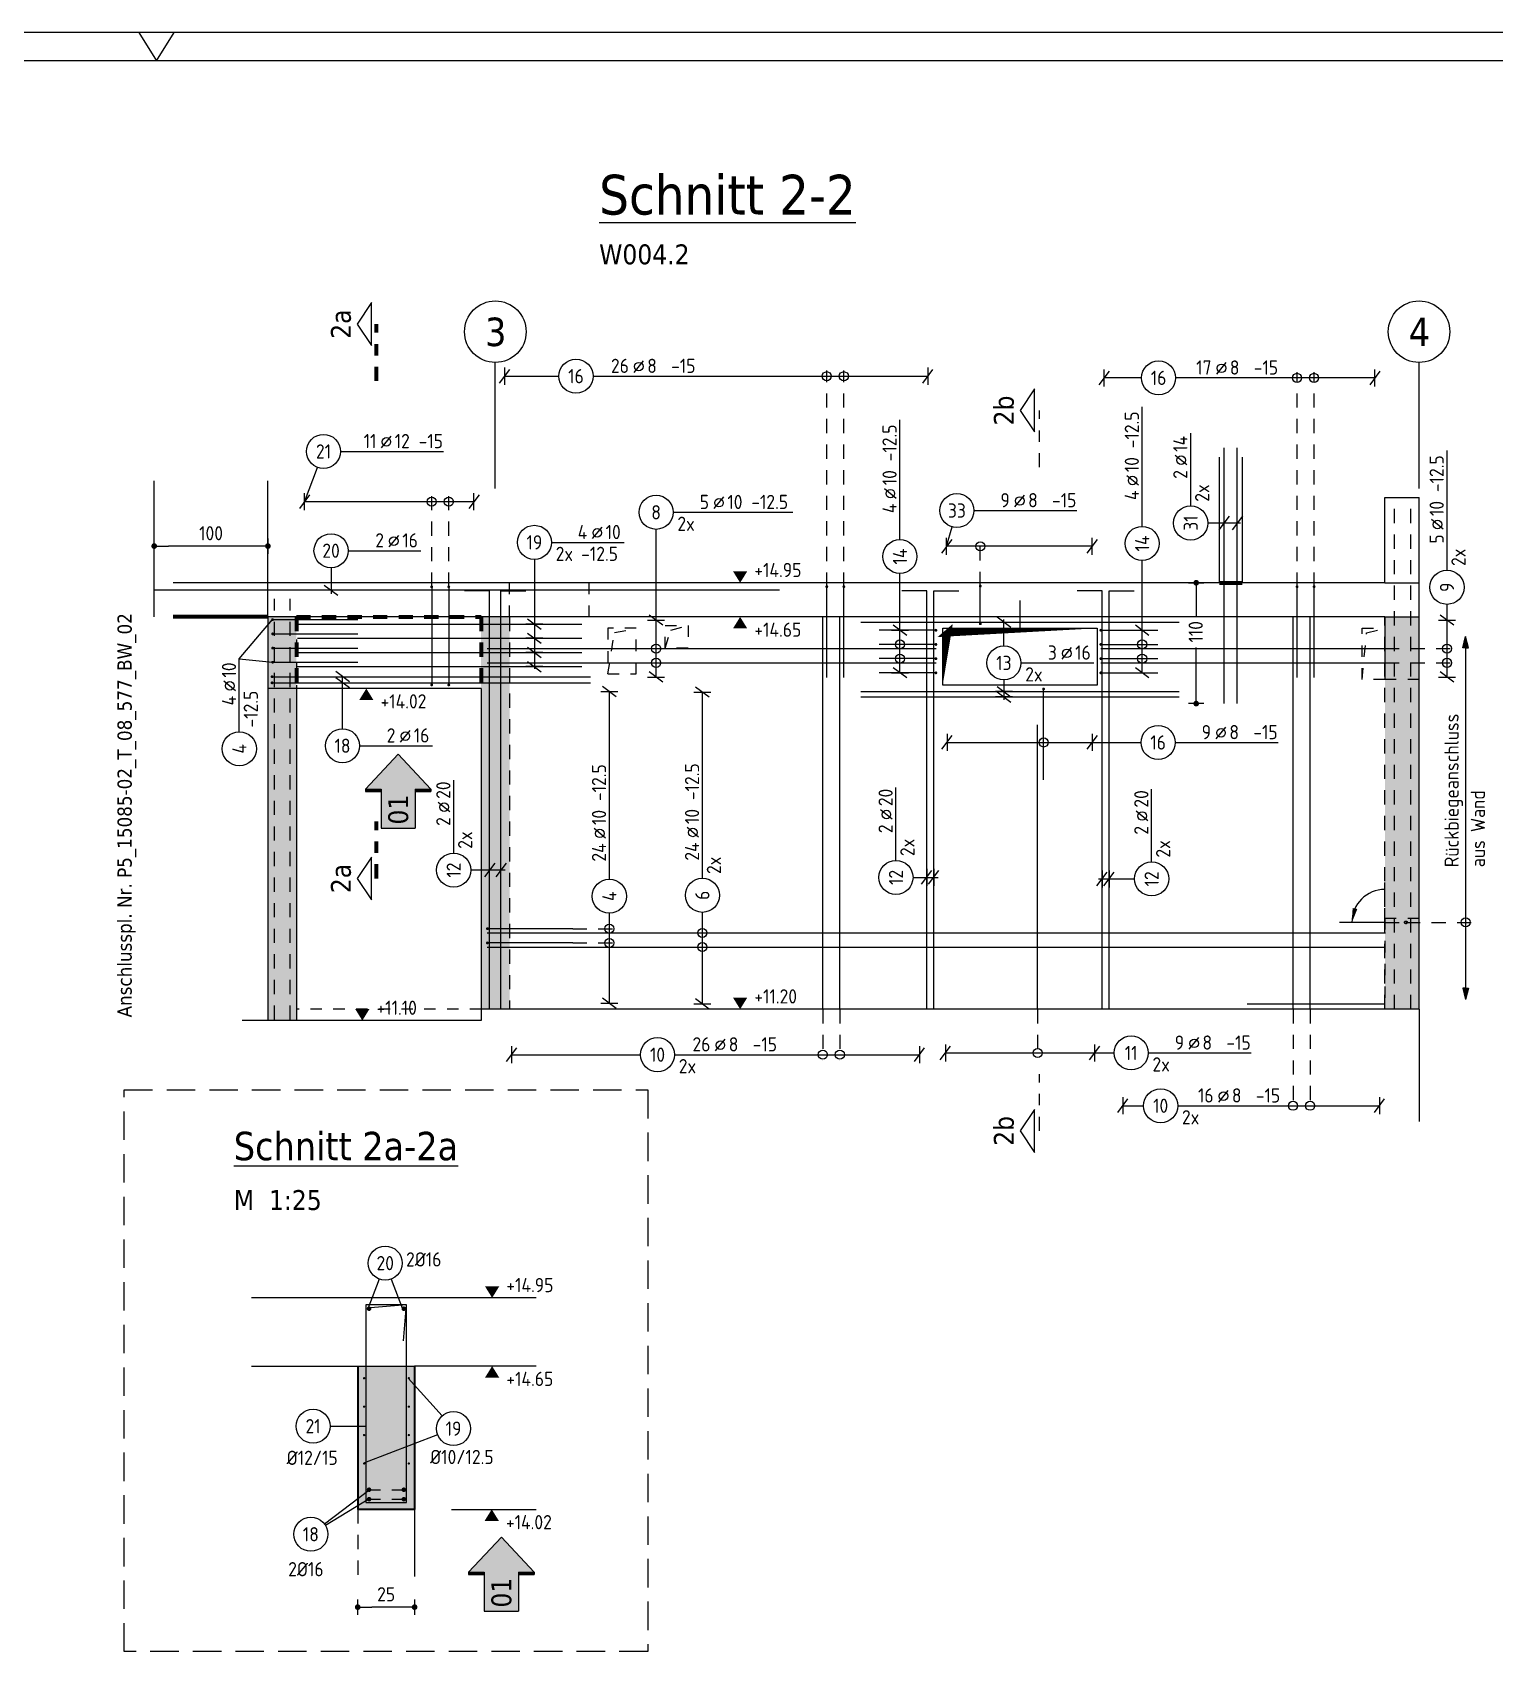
# Model space of a CAD drawing. Extents: x 0 to 74.3, y 0 to 33.4.
# Drawn here: x 28.63 to 41.49, y 15.46 to 29.7 of the extents above; entities that cross this region are included whole.
import ezdxf
from ezdxf.enums import TextEntityAlignment as Align

# ---------------------------------------------------------------- set-up
doc = ezdxf.new("R2010")
doc.units = 0
doc.header["$LTSCALE"] = 0.5
for name, pattern in [('AUSGEZOGEN', [1000.01, 1000, 0.01]), ('DASHDOTSMALL', [1.05, 0.5, -0.25, 0.05, -0.25]), ('DASHED', [0.75, 0.5, -0.25]), ('DOT', [0.175, 0.05, -0.125]), ('HIDDEN', [0.375, 0.25, -0.125]), ('HIDDEN2', [0.187, 0.125, -0.062]), ('PUNKT', [0.175, 0.05, -0.125]), ('STRICHLINIE', [0.75, 0.5, -0.25]), ('STRICHPUNKT2', [0.55, 0.25, -0.125, 0.05, -0.125]), ('VERDECKT', [0.375, 0.25, -0.125])]:
    doc.linetypes.add(name, pattern=pattern)
for name, color, linetype in [('ACHSEN', 7, 'Continuous'), ('AFU', 7, 'Continuous'), ('BETON', 7, 'Continuous'), ('DETAIL', 7, 'Continuous'), ('DRUEBER', 7, 'Continuous'), ('grau_hell', 7, 'Continuous'), ('grau_mittel', 7, 'Continuous'), ('HILFE', 7, 'Continuous'), ('index', 7, 'Continuous'), ('koten', 7, 'Continuous'), ('MASSE', 7, 'Continuous'), ('OBJEKT', 7, 'Continuous'), ('RAHMEN', 7, 'Continuous'), ('RND', 7, 'Continuous'), ('RND-1', 7, 'Continuous'), ('SCHATTEN', 15, 'Continuous'), ('SCHNITTE', 7, 'Continuous'), ('SFP_Achsen', 7, 'Continuous'), ('TEXT', 7, 'Continuous'), ('VERDECKT', 7, 'Continuous'), ('WBZ', 7, 'Continuous')]:
    doc.layers.add(name, color=color, linetype=linetype)
doc.layers.add('NOPLOT', color=7, linetype='Continuous', plot=False)
doc.styles.add('helv', font='tahoma.ttf')
doc.styles.add('txt', font='isocp.shx')
doc.linetypes.add('AFU_50K', pattern='A,0.15,["/",Standard,S=0.2,R=0,X=-0.01,Y=-0.1],0.07,["/",Standard,S=0.2,R=0,X=-0.01,Y=-0.1],0.15', length=0.37)
doc.linetypes.add('AFU_50L', pattern='A,0.75,["/",Standard,S=0.2,R=0,X=-0.01,Y=-0.1],0.07,["/",Standard,S=0.2,R=0,X=-0.01,Y=-0.1],0.75', length=1.57)
doc.dimstyles.new('DOT_I', dxfattribs={"dimscale": 0.5, "dimtxt": 0.25, "dimasz": 0.25, "dimexe": 0.1, "dimexo": 0.3, "dimgap": 0.1, "dimtad": 1, "dimdec": 3, "dimzin": 3, "dimtxsty": 'txt', "dimblk": 'DOT', "dimblk1": 'DOT', "dimblk2": 'DOT', "dimsah": 1, "dimcen": 0.1, "dimse1": 1, "dimse2": 1, "dimazin": 0, "dimtfac": 1, "dimtdec": 4, "dimtix": 1, "dimtmove": 2, "dimatfit": 3, "dimfxl": 0, "dimtvp": 1, "dimtolj": 1, "dimtzin": 0, "dimarcsym": 0})

# ---------------------------------------------------------------- blocks, each defined once
blk = doc.blocks.new('PFEIL')
at = {"color": 7, "linetype": 'Continuous'}
blk.add_solid([(-1, -0.17), (-1, 0.17), (0, 0)], dxfattribs=at)
blk = doc.blocks.new('Pfeillinie')
at = {"layer": 'TEXT', "linetype": 'Continuous'}
blk.add_hatch(color=7, dxfattribs=at).paths.add_polyline_path([(0, 0), (-0.8, 0.2), (-0.8, 0), (-0.8, -0.2)])
at = {"layer": 'TEXT', "color": 7, "linetype": 'Continuous'}
for p, q in [((-0.8, 0), (-0.8, 0.2)), ((-0.8, 0.2), (0, 0)), ((-0.8, 0), (-0.8, -0.2)), ((-0.8, -0.2), (0, 0))]:
    blk.add_line(p, q, dxfattribs=at)
blk = doc.blocks.new('lei_gre')
at = {"layer": 'RND', "color": 7, "linetype": 'Continuous'}
for p, q in [((-0.09, -0.12), (0.09, 0.12)), ((0, 0.15), (0, -0.15))]:
    blk.add_line(p, q, dxfattribs=at)
blk = doc.blocks.new('RND_LEI')
at = {"layer": 'RND', "color": 7, "linetype": 'Continuous'}
blk.add_line((1.022, 0.066), (1.19, 0.27), dxfattribs=at)
for centre, radius in [((0, 0), 0.3), ((1.106, 0.168), 0.075)]:
    blk.add_circle(centre, radius, dxfattribs=at)
at = {"layer": 'RND', "color": 7, "linetype": 'Continuous', "style": 'txt'}
blk.add_attdef('ANZ', text='', height=0.25, dxfattribs=at).set_placement((0.931, 0.057), align=Align.RIGHT)
for tag, p in [('DUM', (1.253, 0.057)), ('ABSTD', (1.674, 0.057)), ('POSTXT', (0.374, -0.327))]:
    blk.add_attdef(tag, p, '', height=0.25, dxfattribs=at)
blk.add_attdef('POSL', text='', height=0.25, dxfattribs=at).set_placement((0, 0), align=Align.MIDDLE)
blk = doc.blocks.new('DOT')
at = {"layer": 'MASSE', "color": 7, "linetype": 'Continuous'}
for p, q in [((0, 0), (-1, 0)), ((0, 0.54), (0, -0.54))]:
    blk.add_line(p, q, dxfattribs=at)
at = {"layer": 'MASSE', "color": 7, "linetype": 'Continuous', "const_width": 0.2}
blk.add_lwpolyline([(-0.1, 0, 1), (0.1, 0, 1)], format="xyb", close=True, dxfattribs=at)
blk = doc.blocks.new('*D19')
at = {"layer": 'Defpoints', "color": 0, "linetype": 'AUSGEZOGEN', "transparency": 16777216}
for p in [(31.494, 15.85), (31.494, 15.85), (31.994, 15.85)]:
    blk.add_point(p, dxfattribs=at)
at = {"layer": 'MASSE', "color": 0, "linetype": 'AUSGEZOGEN', "lineweight": -2, "transparency": 16777216}
blk.add_line((31.869, 15.85), (31.619, 15.85), dxfattribs=at)
at = {"layer": 'MASSE', "color": 0, "linetype": 'AUSGEZOGEN', "lineweight": -2, "transparency": 16777216, "xscale": 0.125, "yscale": 0.125, "zscale": 0.125, "rotation": 180}
blk.add_blockref('DOT', (31.494, 15.85), dxfattribs=at)
at = {"layer": 'MASSE', "color": 0, "linetype": 'AUSGEZOGEN', "lineweight": -2, "transparency": 16777216, "xscale": 0.125, "yscale": 0.125, "zscale": 0.125}
blk.add_blockref('DOT', (31.994, 15.85), dxfattribs=at)
at = {"layer": 'MASSE', "color": 0, "linetype": 'AUSGEZOGEN', "transparency": 16777216, "insert": (31.744, 15.963), "char_height": 0.125, "attachment_point": 5, "style": 'txt'}
blk.add_mtext('\\A1;25', dxfattribs=at)
blk = doc.blocks.new('okrd_u')
at = {"layer": 'koten', "color": 7, "linetype": 'Continuous'}
blk.add_solid([(-0.125, -0.202), (0.125, -0.202), (0, 0)], dxfattribs=at)
at = {"layer": 'koten', "style": 'txt'}
blk.add_attdef('OKRD', (0.25, -0.35), '', height=0.25, dxfattribs=at)
blk = doc.blocks.new('okrd_o')
at = {"layer": 'koten', "color": 7, "linetype": 'Continuous'}
blk.add_solid([(-0.125, 0.202), (0.125, 0.202), (0, 0)], dxfattribs=at)
at = {"layer": 'koten', "style": 'txt'}
blk.add_attdef('OKRD', (0.25, 0.1), '', height=0.25, dxfattribs=at)
blk = doc.blocks.new('RND_HIN')
at = {"layer": 'RND', "color": 7, "linetype": 'Continuous'}
blk.add_circle((0, 0), 0.3, dxfattribs=at)
at = {"layer": 'RND', "color": 7, "linetype": 'Continuous', "style": 'txt'}
blk.add_attdef('POSI', text='', height=0.25, dxfattribs=at).set_placement((0, 0), align=Align.MIDDLE)
blk = doc.blocks.new('A1-35-0')
at = {"layer": 'RAHMEN'}
blk.add_line((118.9, 59.4), (0, 59.4), dxfattribs=at)
at = {"layer": 'RAHMEN', "color": 7, "linetype": 'Continuous'}
for p, q in [((59.14, 59.4), (59.45, 58.9)), ((59.45, 58.9), (59.76, 59.4))]:
    blk.add_line(p, q, dxfattribs=at)
at = {"layer": 'RAHMEN', "color": 5}
blk.add_line((118.4, 58.9), (2, 58.9), dxfattribs=at)
blk = doc.blocks.new('SCHN-2')
at = {"layer": 'SCHNITTE', "color": 6, "linetype": 'Continuous'}
blk.add_lwpolyline([(0.378, 0.088), (0, 0.34), (-0.378, 0.088)], close=True, dxfattribs=at)
at = {"layer": 'SCHNITTE', "color": 1, "linetype": 'DASHDOTSMALL', "style": 'helv'}
blk.add_attdef('SCHN-2', text='', height=0.35, dxfattribs=at).set_placement((0, 0.45), align=Align.CENTER)
blk = doc.blocks.new('*D41')
at = {"layer": 'Defpoints', "color": 0, "linetype": 'AUSGEZOGEN', "transparency": 16777216}
for p in [(38.869, 24.859), (38.869, 23.797), (38.869, 23.797)]:
    blk.add_point(p, dxfattribs=at)
at = {"layer": 'MASSE', "color": 0, "linetype": 'AUSGEZOGEN', "lineweight": -2, "transparency": 16777216}
for p, q in [((38.869, 24.734), (38.869, 24.565)), ((38.869, 23.922), (38.869, 24.29))]:
    blk.add_line(p, q, dxfattribs=at)
at = {"layer": 'MASSE', "color": 0, "linetype": 'AUSGEZOGEN', "lineweight": -2, "transparency": 16777216, "xscale": 0.125, "yscale": 0.125, "zscale": 0.125}
for p, rotation in [((38.869, 24.859), 90), ((38.869, 23.797), 270)]:
    blk.add_blockref('DOT', p, dxfattribs=dict(at, rotation=rotation))
at = {"layer": 'MASSE', "color": 0, "linetype": 'AUSGEZOGEN', "transparency": 16777216, "insert": (38.865, 24.428), "char_height": 0.125, "attachment_point": 5, "rotation": 90, "style": 'txt'}
blk.add_mtext('\\A1;110', dxfattribs=at)
blk = doc.blocks.new('*D42')
at = {"layer": 'Defpoints', "color": 0, "linetype": 'AUSGEZOGEN', "transparency": 16777216}
for p in [(29.704, 25.182), (29.704, 25.182), (30.704, 25.182)]:
    blk.add_point(p, dxfattribs=at)
at = {"layer": 'MASSE', "color": 0, "linetype": 'AUSGEZOGEN', "lineweight": -2, "transparency": 16777216}
blk.add_line((30.579, 25.182), (29.829, 25.182), dxfattribs=at)
at = {"layer": 'MASSE', "color": 0, "linetype": 'AUSGEZOGEN', "lineweight": -2, "transparency": 16777216, "xscale": 0.125, "yscale": 0.125, "zscale": 0.125, "rotation": 180}
blk.add_blockref('DOT', (29.704, 25.182), dxfattribs=at)
at = {"layer": 'MASSE', "color": 0, "linetype": 'AUSGEZOGEN', "lineweight": -2, "transparency": 16777216, "xscale": 0.125, "yscale": 0.125, "zscale": 0.125}
blk.add_blockref('DOT', (30.704, 25.182), dxfattribs=at)
at = {"layer": 'MASSE', "color": 0, "linetype": 'AUSGEZOGEN', "transparency": 16777216, "insert": (30.204, 25.295), "char_height": 0.125, "attachment_point": 5, "style": 'txt'}
blk.add_mtext('\\A1;100', dxfattribs=at)
blk = doc.blocks.new('hin_ind5')
at = {"layer": 'grau_hell', "linetype": 'AUSGEZOGEN'}
h = blk.add_hatch(color=9, dxfattribs=at)
h.dxf.hatch_style = 2
h.paths.add_polyline_path([(0, 0), (0.619, -0.577), (0.619, -0.3), (1.306, -0.3), (1.306, 0.3), (0.619, 0.3), (0.619, 0.577)])
h.paths.add_polyline_path([(0.34, -0.274), (1.311, -0.274), (1.311, 0.274), (0.34, 0.274)], flags=9)
at = {"layer": 'OBJEKT', "linetype": 'AUSGEZOGEN'}
for points in [[(0.619, 0.3), (0.66, 0.3), (0.66, 0.577), (0.619, 0.577)], [(0.619, -0.577), (0.66, -0.577), (0.66, -0.3), (0.619, -0.3)]]:
    blk.add_hatch(color=1, dxfattribs=at).paths.add_polyline_path(points)
at = {"layer": 'OBJEKT', "color": 1, "linetype": 'AUSGEZOGEN'}
for p, q in [((0, 0), (0.619, 0.577)), ((0.619, 0.577), (0.619, 0.3)), ((0.619, 0.577), (0.66, 0.577)), ((0.66, 0.577), (0.66, 0.3)), ((0.619, 0.3), (1.306, 0.3)), ((1.306, 0.3), (1.306, -0.3)), ((0, 0), (0.619, -0.577)), ((0.619, -0.3), (0.619, -0.577)), ((0.619, -0.3), (1.306, -0.3)), ((0.66, -0.3), (0.66, -0.577))]:
    blk.add_line(p, q, dxfattribs=at)
at = {"layer": 'OBJEKT', "color": 7, "linetype": 'AUSGEZOGEN'}
blk.add_line((0.619, -0.577), (0.66, -0.577), dxfattribs=at)
at = {"layer": 'index', "color": 1, "linetype": 'Continuous', "style": 'helv'}
blk.add_attdef('INDEX', text='', height=0.35, rotation=360, dxfattribs=at).set_placement((1.259, 0), align=Align.MIDDLE_RIGHT)

msp = doc.modelspace()

# ---------------------------------------------------------------- hatches: boundary and pattern name
at = {"layer": 'grau_mittel'}
for points in [[(30.9544, 24.559), (30.7044, 24.559), (30.7044, 23.929), (30.9544, 23.929)], [(32.5794, 21.109), (32.8294, 21.109), (32.8294, 24.559), (32.5794, 24.559), (32.5794, 23.929)], [(40.8294, 24.559), (40.5294, 24.559), (40.5294, 24.009), (40.8294, 24.009)], [(30.9544, 21.009), (30.7044, 21.009), (30.7044, 23.929), (30.9544, 23.929)], [(31.9943, 17.9699), (31.4943, 17.9699), (31.4943, 16.7099), (31.6793, 16.7099), (31.8091, 16.7099), (31.9943, 16.7099)]]:
    msp.add_hatch(color=61, dxfattribs=at).paths.add_polyline_path(points)
h = msp.add_hatch(color=61, dxfattribs=at)
h.paths.add_polyline_path([(40.8294, 24.009), (40.5294, 24.009), (40.5294, 21.909), (40.8294, 21.909)])
h.paths.add_polyline_path([(40.8294, 21.909), (40.5294, 21.909), (40.5294, 21.109), (40.8294, 21.109)])

# ---------------------------------------------------------------- linework, layer by layer
at = {"layer": 'ACHSEN', "color": 140, "linetype": 'AUSGEZOGEN'}
for p, q in [((32.7044, 25.6894), (32.7044, 26.797)), ((40.8294, 25.6894), (40.8294, 26.797))]:
    msp.add_line(p, q, dxfattribs=at)
at = {"layer": 'AFU', "color": 8, "linetype": 'AFU_50K', "lineweight": 70}
msp.add_line((39.0744, 24.859), (39.2744, 24.859), dxfattribs=at)
at = {"layer": 'AFU', "color": 8, "linetype": 'AFU_50K'}
for p, q in [((40.5294, 24.859), (40.8294, 24.859)), ((40.5294, 24.559), (40.8294, 24.559)), ((30.9544, 23.929), (30.7044, 23.929)), ((30.958, 21.009), (30.708, 21.009)), ((31.4943, 17.9699), (31.9943, 17.9699))]:
    msp.add_line(p, q, dxfattribs=at)
at = {"layer": 'AFU', "color": 8, "linetype": 'AFU_50L'}
for p, q in [((40.5294, 24.559), (30.7044, 24.559)), ((40.8294, 21.109), (32.5794, 21.109))]:
    msp.add_line(p, q, dxfattribs=at)
at = {"layer": 'BETON', "color": 6, "linetype": 'AUSGEZOGEN', "lineweight": -2}
for p, q in [((39.0744, 24.859), (39.0744, 25.9645)), ((39.2744, 25.9645), (39.2744, 24.859))]:
    msp.add_line(p, q, dxfattribs=at)
at = {"layer": 'BETON', "color": 6, "linetype": 'AUSGEZOGEN'}
for p, q in [((40.5294, 24.859), (40.5294, 25.609)), ((40.5294, 25.609), (40.8294, 25.609)), ((40.8294, 21.109), (40.8294, 25.609)), ((39.0744, 24.859), (29.8714, 24.859)), ((40.5294, 24.859), (39.2744, 24.859)), ((30.7044, 24.559), (30.7044, 21.009)), ((30.9544, 23.929), (30.9544, 21.009)), ((32.5794, 23.929), (30.9544, 23.929)), ((32.5794, 23.929), (32.5794, 21.009)), ((30.708, 21.009), (30.4785, 21.009)), ((32.5794, 21.009), (30.958, 21.009)), ((30.5606, 17.9699), (31.4943, 17.9699)), ((33.0624, 17.9699), (31.9943, 17.9699))]:
    msp.add_line(p, q, dxfattribs=at)
at = {"layer": 'BETON', "color": 6, "linetype": 'AUSGEZOGEN', "lineweight": 70}
msp.add_line((30.7044, 24.559), (29.8714, 24.559), dxfattribs=at)
at = {"layer": 'BETON', "color": 6, "linetype": 'AUSGEZOGEN', "lineweight": 25}
msp.add_line((33.0624, 18.5699), (30.5606, 18.5699), dxfattribs=at)
at = {"layer": 'BETON', "color": 6, "linetype": 'AUSGEZOGEN', "lineweight": 35}
msp.add_line((31.4943, 17.9699), (31.4943, 16.7099), dxfattribs=at)
at = {"layer": 'BETON', "color": 6, "linetype": 'AUSGEZOGEN'}
msp.add_lwpolyline([(37.9994, 24.459), (37.9994, 23.959), (36.6394, 23.959), (36.6394, 24.459)], close=True, dxfattribs=at)
at = {"layer": 'BETON', "color": 6, "linetype": 'AUSGEZOGEN', "lineweight": 35, "flags": 128}
msp.add_lwpolyline([(31.9943, 17.9699), (31.9943, 16.7099), (31.8093, 16.7099), (31.8091, 16.7099), (31.6795, 16.7099), (31.6793, 16.7099), (31.4943, 16.7099)], dxfattribs=at)
at = {"layer": 'DETAIL', "color": 102, "linetype": 'STRICHLINIE'}
msp.add_lwpolyline([(29.4388, 15.4588), (29.4388, 20.3984), (34.0445, 20.3984), (34.0445, 15.4588)], close=True, dxfattribs=at)
at = {"layer": 'DRUEBER', "color": 7, "linetype": 'DOT'}
for p, q in [((32.8294, 24.559), (32.8294, 24.859)), ((33.5294, 24.559), (33.5294, 24.859)), ((32.8294, 24.559), (30.9544, 24.559)), ((30.9544, 24.559), (30.9544, 23.929)), ((40.5294, 24.559), (33.5294, 24.559)), ((40.5294, 24.559), (40.5294, 24.009)), ((40.5294, 21.909), (40.8294, 21.909))]:
    msp.add_line(p, q, dxfattribs=at)
at = {"layer": 'DRUEBER', "color": 7, "linetype": 'PUNKT'}
for p, q in [((40.8294, 24.009), (40.5294, 24.009)), ((40.5294, 21.909), (40.5294, 21.109)), ((32.5794, 21.109), (30.958, 21.109))]:
    msp.add_line(p, q, dxfattribs=at)
at = {"layer": 'HILFE', "color": 102, "linetype": 'AUSGEZOGEN'}
msp.add_line((32.3189, 16.7099), (33.0624, 16.7099), dxfattribs=at)
at = {"layer": 'NOPLOT', "color": 191, "linetype": 'AUSGEZOGEN'}
for p, q in [((29.7044, 24.559), (29.7044, 25.7559)), ((30.7044, 24.559), (30.7044, 25.7559)), ((37.3194, 24.459), (37.3194, 24.7036)), ((40.8294, 21.109), (40.8294, 20.1215))]:
    msp.add_line(p, q, dxfattribs=at)
at = {"layer": 'NOPLOT', "color": 191, "linetype": 'Continuous'}
msp.add_lwpolyline([(39.3179, 21.155), (40.5294, 21.155)], dxfattribs=at)
at = {"layer": 'OBJEKT', "color": 7, "linetype": 'AUSGEZOGEN'}
msp.add_line((31.9943, 16.7099), (31.9943, 16.1181), dxfattribs=at)
at = {"layer": 'RND', "color": 7, "linetype": 'AUSGEZOGEN'}
for p, q in [((32.7862, 26.6762), (33.2639, 26.6762)), ((33.5639, 26.6762), (36.5089, 26.6762)), ((38.3885, 26.6614), (38.0582, 26.6614)), ((40.4402, 26.6614), (38.6885, 26.6614)), ((38.3939, 25.3553), (38.3939, 26.4078)), ((36.2629, 25.2403), (36.2629, 26.2928)), ((38.8205, 25.5347), (38.8205, 26.1747)), ((31.3428, 26.0143), (32.249, 26.0143)), ((41.0753, 24.9696), (41.0753, 26.0221)), ((31.0261, 25.5718), (31.1399, 25.8739)), ((32.5163, 25.5718), (31.0261, 25.5718)), ((36.9142, 25.4946), (37.8204, 25.4946)), ((34.2687, 25.4793), (35.3212, 25.4793)), ((36.6742, 25.18), (36.7229, 25.3503)), ((33.198, 25.2146), (33.838, 25.2146)), ((34.1187, 24.53), (34.1187, 25.3293)), ((31.4094, 25.1412), (32.0494, 25.1412)), ((37.9532, 25.18), (36.6742, 25.18)), ((36.2629, 24.4419), (36.2629, 24.9403)), ((38.3939, 24.4419), (38.3939, 25.0553)), ((41.0753, 24.53), (41.0753, 24.6696)), ((34.1187, 24.03), (34.1187, 24.53)), ((41.0753, 24.03), (41.0753, 24.53)), ((36.2629, 24.0669), (36.2629, 24.4419)), ((38.3939, 24.0669), (38.3939, 24.4419)), ((30.4525, 23.5493), (30.4525, 24.1893)), ((37.3279, 24.1546), (37.9679, 24.1546)), ((33.7073, 22.2524), (33.7073, 23.9026)), ((34.5258, 22.2608), (34.5258, 23.8975)), ((31.5103, 23.4259), (32.1503, 23.4259)), ((36.6779, 23.4548), (37.9548, 23.4548)), ((37.9548, 23.4548), (38.3844, 23.4548)), ((38.6844, 23.4548), (39.5906, 23.4548)), ((32.338, 22.4823), (32.338, 23.1223)), ((36.2282, 22.4179), (36.2282, 23.0579)), ((38.4774, 22.4051), (38.4774, 23.0451)), ((33.7073, 21.1608), (33.7073, 21.9524)), ((34.5258, 21.155), (34.5258, 21.9608)), ((32.8479, 20.7089), (33.981, 20.7089)), ((34.281, 20.7089), (36.4355, 20.7089)), ((36.6627, 20.7243), (37.9759, 20.7243)), ((37.9759, 20.7243), (38.1475, 20.7243)), ((38.4475, 20.7243), (39.3537, 20.7243)), ((38.2238, 20.2594), (38.4066, 20.2594)), ((38.7066, 20.2594), (40.4817, 20.2594))]:
    msp.add_line(p, q, dxfattribs=at)
at = {"layer": 'RND', "color": 102, "linetype": 'VERDECKT'}
for p, q in [((35.6198, 24.8248), (35.6198, 26.7262)), ((35.7698, 24.8248), (35.7698, 26.7262)), ((39.7562, 24.8248), (39.7562, 26.7114)), ((39.9062, 24.8248), (39.9062, 26.7114)), ((32.145, 24.8236), (32.145, 25.6218)), ((32.295, 24.8236), (32.295, 25.6218)), ((36.9704, 24.8307), (36.9704, 25.23)), ((40.5294, 24.28), (41.1253, 24.28)), ((40.5294, 24.155), (41.1253, 24.155)), ((33.3847, 21.8169), (33.7573, 21.8169)), ((40.7135, 21.8724), (41.2885, 21.8724)), ((33.3847, 21.6919), (33.7573, 21.6919)), ((35.5848, 21.109), (35.5848, 20.6589)), ((35.7348, 21.109), (35.7348, 20.6589)), ((37.4739, 21.109), (37.4739, 20.6743)), ((39.7212, 21.109), (39.7212, 20.2094)), ((39.8712, 21.109), (39.8712, 20.2094))]:
    msp.add_line(p, q, dxfattribs=at)
at = {"layer": 'RND', "color": 102, "linetype": 'AUSGEZOGEN'}
for p, q in [((39.2586, 25.3847), (38.9705, 25.3847)), ((33.048, 25.0646), (33.048, 24.1037)), ((31.2594, 24.9912), (31.2594, 24.762)), ((30.4525, 24.1893), (30.7458, 24.535)), ((37.1779, 24.3046), (37.1779, 24.5375)), ((30.4525, 24.1893), (30.7458, 24.16)), ((31.3603, 23.5759), (31.3603, 24.0413)), ((37.1779, 24.0046), (37.1779, 23.8311)), ((32.7896, 22.3323), (32.488, 22.3323)), ((36.3782, 22.2679), (36.6008, 22.2679)), ((38.0087, 22.2551), (38.3274, 22.2551)), ((31.6827, 18.7354), (31.5837, 18.4747)), ((31.7895, 18.7355), (31.8893, 18.4747)), ((32.2363, 17.5318), (31.9385, 17.8633)), ((31.2513, 17.4413), (31.5643, 17.4413)), ((32.1966, 17.3663), (31.555, 17.1192)), ((31.2012, 16.5823), (31.5915, 16.8792)), ((31.2099, 16.5696), (31.5992, 16.807))]:
    msp.add_line(p, q, dxfattribs=at)
at = {"layer": 'RND', "color": 7, "linetype": 'PUNKT'}
for p, q in [((31.5937, 16.8828), (31.8993, 16.8828)), ((31.5937, 16.799), (31.8993, 16.799))]:
    msp.add_line(p, q, dxfattribs=at)
at = {"layer": 'RND', "color": 1, "linetype": 'AUSGEZOGEN'}
for points in [[(39.1147, 23.7967), (39.1147, 26.0467)], [(39.2304, 23.7967), (39.2304, 26.0467)], [(35.2044, 24.7945), (29.7044, 24.7945)], [(32.145, 24.8236), (32.145, 23.961)], [(32.295, 24.8236), (32.295, 23.961)], [(32.6541, 21.109), (32.6541, 24.789), (32.4341, 24.789)], [(32.7541, 21.109), (32.7541, 24.789), (32.9741, 24.789)], [(35.6198, 24.0248), (35.6198, 24.8248)], [(35.7698, 24.0248), (35.7698, 24.8248)], [(36.4989, 21.109), (36.4989, 24.789), (36.2789, 24.789)], [(36.5607, 21.109), (36.5607, 24.789), (36.7807, 24.789)], [(36.9704, 24.499), (36.9704, 24.8307)], [(38.0409, 21.109), (38.0409, 24.789), (37.8209, 24.789)], [(38.1027, 21.109), (38.1027, 24.789), (38.3227, 24.789)], [(39.7562, 24.0248), (39.7562, 24.8248)], [(39.9062, 24.0248), (39.9062, 24.8248)], [(30.7458, 24.535), (31.4958, 24.535)], [(30.9657, 24.4967), (33.4657, 24.4967)], [(35.5848, 21.109), (35.5848, 24.559)], [(35.7348, 21.109), (35.7348, 24.559)], [(35.9194, 24.5122), (38.7194, 24.5122)], [(39.7212, 21.109), (39.7212, 24.559)], [(39.8712, 21.109), (39.8712, 24.559)], [(30.7458, 24.41), (31.4958, 24.41)], [(30.9657, 24.3717), (33.4657, 24.3717)], [(36.5794, 24.4419), (36.0794, 24.4419)], [(38.0303, 24.4419), (38.5303, 24.4419)], [(30.7458, 24.285), (31.4958, 24.285)], [(30.9657, 24.2467), (33.4657, 24.2467)], [(32.6334, 24.28), (36.5834, 24.28)], [(36.5794, 24.3169), (36.0794, 24.3169)], [(38.0294, 24.28), (40.5294, 24.28)], [(38.0303, 24.3169), (38.5303, 24.3169)], [(30.7458, 24.16), (31.4958, 24.16)], [(30.9657, 24.1217), (33.4657, 24.1217)], [(32.6334, 24.155), (36.5834, 24.155)], [(36.5794, 24.1919), (36.0794, 24.1919)], [(38.0294, 24.155), (40.5294, 24.155)], [(38.0303, 24.1919), (38.5303, 24.1919)], [(30.7407, 24.0328), (33.5407, 24.0328)], [(30.7407, 23.9793), (33.5407, 23.9793)], [(36.5794, 24.0669), (36.0794, 24.0669)], [(37.5267, 23.1253), (37.5267, 23.9253)], [(38.0303, 24.0669), (38.5303, 24.0669)], [(35.9194, 23.9019), (38.7194, 23.9019)], [(35.9194, 23.8551), (38.7194, 23.8551)], [(37.4739, 21.109), (37.4739, 23.609)], [(33.3847, 21.8169), (32.6347, 21.8169)], [(32.6334, 21.78), (40.5334, 21.78)], [(32.6334, 21.655), (40.5334, 21.655)], [(33.3847, 21.6919), (32.6347, 21.6919)]]:
    msp.add_lwpolyline(points, dxfattribs=at)
at = {"layer": 'RND', "color": 7, "linetype": 'AUSGEZOGEN'}
for points, const_width in [([(32.1387, 24.8236, 1), (32.1512, 24.8236, 1)], 0.0125), ([(32.2887, 24.8236, 1), (32.3012, 24.8236, 1)], 0.0125), ([(35.6136, 24.8248, 1), (35.6261, 24.8248, 1)], 0.0125), ([(35.7636, 24.8248, 1), (35.7761, 24.8248, 1)], 0.0125), ([(36.9641, 24.8307, -1), (36.9766, 24.8307, -1)], 0.0125), ([(39.7499, 24.8248, 1), (39.7624, 24.8248, 1)], 0.0125), ([(39.8999, 24.8248, 1), (39.9124, 24.8248, 1)], 0.0125), ([(30.7395, 24.535, 1), (30.752, 24.535, 1)], 0.0125), ([(36.9641, 24.499, 1), (36.9766, 24.499, 1)], 0.0125), ([(30.7395, 24.41, 1), (30.752, 24.41, 1)], 0.0125), ([(36.5732, 24.4419, 1), (36.5857, 24.4419, 1)], 0.0125), ([(38.0366, 24.4419, -1), (38.0241, 24.4419, -1)], 0.0125), ([(30.7395, 24.285, 1), (30.752, 24.285, 1)], 0.0125), ([(36.5732, 24.3169, 1), (36.5857, 24.3169, 1)], 0.0125), ([(38.0366, 24.3169, -1), (38.0241, 24.3169, -1)], 0.0125), ([(30.7395, 24.16, 1), (30.752, 24.16, 1)], 0.0125), ([(36.5732, 24.1919, 1), (36.5857, 24.1919, 1)], 0.0125), ([(36.5732, 24.0669, 1), (36.5857, 24.0669, 1)], 0.0125), ([(38.0366, 24.1919, -1), (38.0241, 24.1919, -1)], 0.0125), ([(38.0366, 24.0669, -1), (38.0241, 24.0669, -1)], 0.0125), ([(30.7345, 24.0328, 1), (30.747, 24.0328, 1)], 0.0125), ([(30.7345, 23.9793, 1), (30.747, 23.9793, 1)], 0.0125), ([(32.1387, 23.961, 1), (32.1512, 23.961, 1)], 0.0125), ([(32.2887, 23.961, 1), (32.3012, 23.961, 1)], 0.0125), ([(37.5205, 23.9253, 1), (37.533, 23.9253, 1)], 0.0125), ([(32.6285, 21.8169, 1), (32.641, 21.8169, 1)], 0.0125), ([(32.6285, 21.6919, 1), (32.641, 21.6919, 1)], 0.0125), ([(31.5837, 18.4747, 1), (31.6037, 18.4747, 1)], 0.02), ([(31.8893, 18.4747, 1), (31.9093, 18.4747, 1)], 0.02), ([(31.5453, 17.8633, 1), (31.5553, 17.8633, 1)], 0.01), ([(31.9385, 17.8633, 1), (31.9485, 17.8633, 1)], 0.01), ([(31.5453, 17.6133, 1), (31.5553, 17.6133, 1)], 0.01), ([(31.9385, 17.6133, 1), (31.9485, 17.6133, 1)], 0.01), ([(31.5453, 17.3633, 1), (31.5553, 17.3633, 1)], 0.01), ([(31.9385, 17.3633, 1), (31.9485, 17.3633, 1)], 0.01), ([(31.5453, 17.1133, 1), (31.5553, 17.1133, 1)], 0.01), ([(31.9385, 17.1133, 1), (31.9485, 17.1133, 1)], 0.01), ([(31.5837, 16.8828, 1), (31.6037, 16.8828, 1)], 0.02), ([(31.5837, 16.799, 1), (31.6037, 16.799, 1)], 0.02), ([(31.8893, 16.8828, 1), (31.9093, 16.8828, 1)], 0.02), ([(31.8893, 16.799, 1), (31.9093, 16.799, 1)], 0.02)]:
    msp.add_lwpolyline(points, format="xyb", close=True, dxfattribs=dict(at, const_width=const_width))
at = {"layer": 'RND', "color": 7, "linetype": 'HIDDEN'}
for points in [[(30.7628, 21.0169), (30.7628, 24.7169)], [(30.9009, 21.0169), (30.9009, 24.7169)]]:
    msp.add_lwpolyline(points, dxfattribs=at)
at = {"layer": 'RND', "color": 102, "linetype": 'AUSGEZOGEN'}
msp.add_lwpolyline([(41.2385, 24.3876), (41.2385, 21.1941)], dxfattribs=at)
at = {"layer": 'RND', "color": 7, "linetype": 'AUSGEZOGEN'}
for centre in [(35.6198, 26.6762), (35.7698, 26.6762), (39.7562, 26.6614), (39.9062, 26.6614), (32.145, 25.5718), (32.295, 25.5718), (36.9704, 25.18), (36.2629, 24.3169), (38.3939, 24.3169), (34.1187, 24.28), (36.2629, 24.1919), (38.3939, 24.1919), (41.0753, 24.28), (34.1187, 24.155), (41.0753, 24.155), (37.5267, 23.4548), (33.7073, 21.8169), (34.5258, 21.78), (41.2385, 21.8724), (33.7073, 21.6919), (34.5258, 21.655), (35.5848, 20.7089), (35.7348, 20.7089), (37.4739, 20.7243), (39.7212, 20.2594), (39.8712, 20.2594)]:
    msp.add_circle(centre, 0.04, dxfattribs=at)
at = {"layer": 'RND-1', "color": 7, "linetype": 'HIDDEN'}
for points in [[(40.6127, 21.109), (40.6127, 25.559)], [(40.7562, 21.109), (40.7562, 25.559)]]:
    msp.add_lwpolyline(points, dxfattribs=at)
at = {"layer": 'RND-1', "color": 1, "linetype": 'AUSGEZOGEN'}
msp.add_lwpolyline([(31.8964, 18.1912), (31.9243, 18.5099), (31.5643, 18.5099), (31.5643, 16.7699), (31.9243, 16.7699), (31.9243, 18.5099), (31.6055, 18.4821)], dxfattribs=at)
at = {"layer": 'SCHATTEN', "color": 1, "linetype": 'AUSGEZOGEN'}
msp.add_lwpolyline([(36.6394, 23.959, 0, 0.0815, 0), (36.6801, 24.4556, 0, 0, 0), (36.6405, 24.4217, 0.0745, 0, 0), (37.9994, 24.459, 0, 0, 0)], format="xyseb", dxfattribs=at)
at = {"layer": 'SCHNITTE', "color": 6, "linetype": 'STRICHPUNKT2', "lineweight": 70}
for p, q in [((31.6583, 26.6341), (31.6583, 27.1341)), ((31.6583, 22.2584), (31.6583, 22.7584))]:
    msp.add_line(p, q, dxfattribs=at)
at = {"layer": 'SCHNITTE', "color": 6, "linetype": 'STRICHPUNKT2'}
for p, q in [((37.4896, 25.8749), (37.4896, 26.3749)), ((37.4896, 20.0385), (37.4896, 20.5385))]:
    msp.add_line(p, q, dxfattribs=at)
at = {"layer": 'SFP_Achsen', "color": 7, "linetype": 'AUSGEZOGEN'}
for centre in [(32.7044, 27.0675), (40.8294, 27.0675)]:
    msp.add_circle(centre, 0.2705, dxfattribs=at)
at = {"layer": 'TEXT', "color": 7, "linetype": 'VERDECKT'}
msp.add_line((40.5295, 21.8724), (40.7135, 21.8724), dxfattribs=at)
msp.add_lwpolyline([(40.5295, 21.8724), (40.5295, 22.2724)], dxfattribs=at)
at = {"layer": 'TEXT', "color": 1, "linetype": 'AUSGEZOGEN'}
msp.add_lwpolyline([(40.5295, 21.8724), (40.1295, 21.8724)], dxfattribs=at)
at = {"layer": 'TEXT', "color": 7, "linetype": 'VERDECKT'}
msp.add_circle((40.7135, 21.8724), 0.012, dxfattribs=at)
at = {"layer": 'TEXT', "color": 102, "linetype": 'AUSGEZOGEN'}
msp.add_arc((40.5295, 21.8724), 0.2904, 90, 180, dxfattribs=at)
at = {"layer": 'VERDECKT', "color": 7, "linetype": 'HIDDEN', "lineweight": 70}
for q in [(30.9544, 23.929), (32.5794, 24.559)]:
    msp.add_line((30.9544, 24.559), q, dxfattribs=at)
at = {"layer": 'VERDECKT', "color": 7, "linetype": 'VERDECKT', "lineweight": 70}
msp.add_line((32.5794, 24.559), (32.5794, 23.929), dxfattribs=at)
at = {"layer": 'VERDECKT', "color": 7, "linetype": 'VERDECKT'}
for p, q in [((40.5294, 24.559), (32.8294, 24.559)), ((31.4943, 16.7099), (31.4943, 16.1181))]:
    msp.add_line(p, q, dxfattribs=at)
at = {"layer": 'VERDECKT', "color": 7, "linetype": 'VERDECKT', "lineweight": -2}
msp.add_line((32.8294, 24.559), (32.8294, 21.109), dxfattribs=at)
at = {"layer": 'VERDECKT', "color": 7, "linetype": 'HIDDEN'}
msp.add_line((40.5294, 21.109), (40.5294, 24.559), dxfattribs=at)
at = {"layer": 'WBZ', "color": 102, "linetype": 'HIDDEN2'}
for p, q in [((33.6944, 24.059), (33.7528, 24.4206)), ((33.7528, 24.4206), (33.9444, 24.459)), ((34.1994, 24.284), (34.2485, 24.4429)), ((34.2485, 24.4429), (34.3994, 24.484)), ((40.3294, 24.009), (40.3672, 24.419)), ((40.3672, 24.419), (40.5294, 24.459))]:
    msp.add_line(p, q, dxfattribs=at)
for points in [[(33.9444, 24.059), (33.9444, 24.459), (33.6944, 24.459), (33.6944, 24.059)], [(34.3994, 24.484), (34.3994, 24.284), (34.1994, 24.284), (34.1994, 24.484)], [(40.5294, 24.459), (40.5294, 24.009), (40.3294, 24.009), (40.3294, 24.459)]]:
    msp.add_lwpolyline(points, close=True, dxfattribs=at)

# ---------------------------------------------------------------- block references
at = {"layer": 'koten', "color": 7, "linetype": 'AUSGEZOGEN'}
ref = msp.add_blockref('okrd_o', (34.8577, 24.859), dxfattribs=dict(at, xscale=0.5, yscale=0.5, zscale=0.5))
ref.add_attrib('OKRD', '+14.95', (34.9827, 24.909), dxfattribs={"layer": '0', "color": 0, "linetype": 'ByBlock', "height": 0.125, "style": 'txt'})
ref = msp.add_blockref('okrd_u', (34.8577, 24.559), dxfattribs=dict(at, xscale=0.5, yscale=0.5, zscale=0.5))
ref.add_attrib('OKRD', '+14.65', (34.9827, 24.384), dxfattribs={"layer": '0', "color": 0, "linetype": 'ByBlock', "height": 0.125, "style": 'txt'})
ref = msp.add_blockref('okrd_u', (31.5697, 23.929), dxfattribs=dict(at, xscale=0.5, yscale=0.5, zscale=0.5))
ref.add_attrib('OKRD', '+14.02', (31.6947, 23.754), dxfattribs={"layer": '0', "color": 0, "linetype": 'ByBlock', "height": 0.125, "style": 'txt'})
ref = msp.add_blockref('okrd_o', (34.8577, 21.109), dxfattribs=dict(at, xscale=0.5, yscale=0.5, zscale=0.5))
ref.add_attrib('OKRD', '+11.20', (34.9827, 21.159), dxfattribs={"layer": '0', "color": 0, "linetype": 'ByBlock', "height": 0.125, "style": 'txt'})
at = {"layer": 'koten', "color": 7, "linetype": 'AUSGEZOGEN', "xscale": 0.5, "yscale": 0.5, "zscale": 0.5}
for name, p, values in [('okrd_o', (31.5345, 21.009), {'OKRD': '+11.10'}), ('okrd_u', (32.6763, 17.9699), {'OKRD': '+14.65'}), ('okrd_u', (32.6728, 16.7099), {'OKRD': '+14.02'})]:
    msp.add_blockref(name, p, dxfattribs=at).add_auto_attribs(values)
at = {"layer": 'koten', "color": 7, "linetype": 'DASHED', "xscale": 0.5, "yscale": 0.5, "zscale": 0.5}
msp.add_blockref('okrd_o', (32.6763, 18.5699), dxfattribs=at).add_auto_attribs({'OKRD': '+14.95'})
at = {"layer": 'RAHMEN', "color": 7, "linetype": 'AUSGEZOGEN', "xscale": 0.5, "yscale": 0.5, "zscale": 0.5}
msp.add_blockref('A1-35-0', (0, 0), dxfattribs=at)
at = {"layer": 'RND', "color": 7, "linetype": 'AUSGEZOGEN', "xscale": 0.5, "yscale": 0.5, "zscale": 0.5}
for name, p, values in [('RND_LEI', (33.4139, 26.6762), {'POSL': '16', 'DUM': '8', 'ANZ': '26', 'ABSTD': '-15'}), ('RND_LEI', (38.5385, 26.6614), {'POSL': '16', 'DUM': '8', 'ANZ': '17', 'ABSTD': '-15'}), ('RND_LEI', (31.1928, 26.0143), {'POSL': '21', 'DUM': '12', 'ANZ': '11', 'ABSTD': '-15'}), ('RND_LEI', (36.7642, 25.4946), {'POSL': '33', 'DUM': '8', 'ANZ': '9', 'ABSTD': '-15'}), ('RND_LEI', (34.1187, 25.4793), {'POSL': '8', 'DUM': '10', 'ANZ': '5', 'ABSTD': '-12.5', 'POSTXT': '2x'}), ('RND_LEI', (33.048, 25.2146), {'POSL': '19', 'DUM': '10', 'ANZ': '4', 'POSTXT': '2x -12.5'}), ('RND_LEI', (31.2594, 25.1412), {'POSL': '20', 'DUM': '16', 'ANZ': '2'}), ('RND_LEI', (37.1779, 24.1546), {'POSL': '13', 'DUM': '16', 'ANZ': '3', 'POSTXT': '2x'}), ('RND_LEI', (31.3603, 23.4259), {'POSL': '18', 'DUM': '16', 'ANZ': '2'}), ('RND_LEI', (38.5344, 23.4548), {'POSL': '16', 'DUM': '8', 'ANZ': '9', 'ABSTD': '-15'}), ('RND_LEI', (34.131, 20.7089), {'POSL': '10', 'DUM': '8', 'ANZ': '26', 'ABSTD': '-15', 'POSTXT': '2x'}), ('RND_LEI', (38.2975, 20.7243), {'POSL': '11', 'DUM': '8', 'ANZ': '9', 'ABSTD': '-15', 'POSTXT': '2x'}), ('RND_LEI', (38.5566, 20.2594), {'POSL': '10', 'DUM': '8', 'ANZ': '16', 'ABSTD': '-15', 'POSTXT': '2x'}), ('RND_HIN', (31.7359, 18.8756), {'POSI': '20'}), ('RND_HIN', (31.1013, 17.4413), {'POSI': '21'}), ('RND_HIN', (32.3366, 17.4202), {'POSI': '19'}), ('RND_HIN', (31.0818, 16.4914), {'POSI': '18'})]:
    msp.add_blockref(name, p, dxfattribs=at).add_auto_attribs(values)
for p in [(32.7862, 26.6762), (36.5089, 26.6762), (36.6779, 23.4548), (37.9548, 23.4548), (36.6627, 20.7243), (37.9759, 20.7243), (32.8479, 20.7089), (36.4355, 20.7089), (38.2238, 20.2594), (40.4817, 20.2594)]:
    msp.add_blockref('lei_gre', p, dxfattribs=at)
for p, rotation in [((38.0582, 26.6614), 180), ((40.4402, 26.6614), 180), ((31.0261, 25.5718), 180), ((32.5163, 25.5718), 180), ((36.6742, 25.18), 180), ((37.9532, 25.18), 180), ((34.1187, 24.53), 90), ((41.0753, 24.53), 90), ((36.2629, 24.4419), 90), ((38.3939, 24.4419), 90), ((34.1187, 24.03), 90), ((36.2629, 24.0669), 90), ((38.3939, 24.0669), 90), ((41.0753, 24.03), 90), ((33.7073, 23.9026), 90), ((34.5258, 23.8975), 90.0000000000002), ((33.7073, 21.1608), 90), ((34.5258, 21.155), 90.0000000000002)]:
    msp.add_blockref('lei_gre', p, dxfattribs=dict(at, rotation=rotation))
for p, rotation, values in [((38.3939, 25.2053), 90, {'POSL': '14', 'DUM': '10', 'ANZ': '4', 'ABSTD': '-12.5'}), ((36.2629, 25.0903), 90, {'POSL': '14', 'DUM': '10', 'ANZ': '4', 'ABSTD': '-12.5'}), ((38.8205, 25.3847), 90, {'POSL': '31', 'DUM': '14', 'ANZ': '2', 'POSTXT': '2x'}), ((41.0753, 24.8196), 90, {'POSL': '9', 'DUM': '10', 'ANZ': '5', 'ABSTD': '-12.5', 'POSTXT': '2x'}), ((30.4525, 23.3993), 90, {'POSL': '4', 'DUM': '10', 'ANZ': '4', 'POSTXT': '-12.5'}), ((33.7073, 22.1024), 90, {'POSL': '4', 'DUM': '10', 'ANZ': '24', 'ABSTD': '-12.5'}), ((34.5258, 22.1108), 90.00000000000014, {'POSL': '6', 'DUM': '10', 'ANZ': '24', 'ABSTD': '-12.5', 'POSTXT': '2x'}), ((32.338, 22.3323), 90, {'POSL': '12', 'DUM': '20', 'ANZ': '2', 'POSTXT': '2x'}), ((36.2282, 22.2679), 90, {'POSL': '12', 'DUM': '20', 'ANZ': '2', 'POSTXT': '2x'}), ((38.4774, 22.2551), 90, {'POSL': '12', 'DUM': '20', 'ANZ': '2', 'POSTXT': '2x'})]:
    msp.add_blockref('RND_LEI', p, dxfattribs=dict(at, rotation=rotation)).add_auto_attribs(values)
at = {"layer": 'RND', "color": 102, "linetype": 'AUSGEZOGEN'}
for name, p, xscale, yscale, zscale, rotation in [('lei_gre', (39.1147, 25.3847), 0.5, 0.5, 0.5, 180), ('lei_gre', (39.2304, 25.3847), 0.5, 0.5, 0.5, 180), ('lei_gre', (31.2594, 24.7945), 0.5, 0.5, 0.5, 270), ('lei_gre', (33.048, 24.4967), 0.5, 0.5, 0.5, 270), ('lei_gre', (37.1779, 24.5122), 0.5, 0.5, 0.5, 90), ('lei_gre', (33.048, 24.3717), 0.5, 0.5, 0.5, 270), ('Pfeillinie', (41.2385, 24.3876), 0.125, 0.125, 0.125, 90), ('lei_gre', (33.048, 24.2467), 0.5, 0.5, 0.5, 270), ('lei_gre', (31.3603, 24.0328), 0.5, 0.5, 0.5, 90), ('lei_gre', (33.048, 24.1217), 0.5, 0.5, 0.5, 270), ('lei_gre', (31.3603, 23.9793), 0.5, 0.5, 0.5, 90), ('lei_gre', (37.1779, 23.9019), 0.5, 0.5, 0.5, 270), ('lei_gre', (37.1779, 23.8551), 0.5, 0.5, 0.5, 270), ('lei_gre', (32.6541, 22.3323), 0.5, 0.5, 0.5, 180), ('lei_gre', (32.7541, 22.3323), 0.5, 0.5, 0.5, 180), ('Pfeillinie', (41.2385, 21.1941), 0.125, 0.125, 0.125, 270)]:
    msp.add_blockref(name, p, dxfattribs=dict(at, xscale=xscale, yscale=yscale, zscale=zscale, rotation=rotation))
at = {"layer": 'RND', "color": 7, "linetype": 'AUSGEZOGEN'}
ref = msp.add_blockref('hin_ind5', (31.8499, 23.3529), dxfattribs=dict(at, xscale=-0.5, yscale=0.5, zscale=0.5, rotation=90))
ref.add_attrib('INDEX', '01', dxfattribs={"layer": 'index', "color": 1, "linetype": 'Continuous', "height": 0.175, "rotation": 90, "style": 'helv'}).set_placement((31.8499, 22.9957), align=Align.MIDDLE_RIGHT)
at = {"layer": 'RND', "color": 102, "linetype": 'AUSGEZOGEN', "xscale": 0.5, "yscale": 0.5, "zscale": 0.5}
for p in [(36.4989, 22.2679), (38.0409, 22.2551), (38.1027, 22.2551)]:
    msp.add_blockref('lei_gre', p, dxfattribs=at)
at = {"layer": 'RND', "color": 1, "linetype": 'AUSGEZOGEN', "xscale": 0.5, "yscale": 0.5, "zscale": 0.5}
msp.add_blockref('lei_gre', (36.5607, 22.2679), dxfattribs=at)
at = {"layer": 'RND', "color": 7, "linetype": 'AUSGEZOGEN'}
ref = msp.add_blockref('hin_ind5', (32.7572, 16.4662), dxfattribs=dict(at, xscale=-0.5, yscale=0.5, zscale=0.5, rotation=90))
ref.add_attrib('INDEX', '01', dxfattribs={"layer": 'index', "color": 1, "linetype": 'Continuous', "height": 0.175, "rotation": 90, "style": 'helv'}).set_placement((32.7572, 16.109), align=Align.MIDDLE_RIGHT)
at = {"layer": 'SCHNITTE', "color": 6, "linetype": 'STRICHPUNKT2', "lineweight": 70, "xscale": 0.5, "yscale": 0.5, "zscale": 0.5, "rotation": 90}
for p in [(31.6583, 27.1341), (31.6583, 22.2584)]:
    msp.add_blockref('SCHN-2', p, dxfattribs=at).add_auto_attribs({'SCHN-2': '2a'})
at = {"layer": 'SCHNITTE', "color": 6, "linetype": 'STRICHPUNKT2', "xscale": 0.5, "yscale": 0.5, "zscale": 0.5, "rotation": 90}
for p in [(37.4896, 26.3749), (37.4896, 20.0385)]:
    msp.add_blockref('SCHN-2', p, dxfattribs=at).add_auto_attribs({'SCHN-2': '2b'})
at = {"layer": 'TEXT', "color": 102, "linetype": 'AUSGEZOGEN', "xscale": 0.1250000000000026, "yscale": 0.1250000000000026, "zscale": 0.1250000000000026, "rotation": 257.7590209791267}
msp.add_blockref('PFEIL', (40.2391, 21.8724), dxfattribs=at)

# ---------------------------------------------------------------- texts
at = {"layer": 'SFP_Achsen', "color": 6, "linetype": 'AUSGEZOGEN', "style": 'helv'}
for s, p in [('3', (32.6138, 26.9412)), ('4', (40.7388, 26.9412))]:
    msp.add_text(s, height=0.25, dxfattribs=at).set_placement(p)
at = {"layer": 'TEXT', "color": 5, "linetype": 'AUSGEZOGEN', "style": 'helv'}
msp.add_text('%%USchnitt 2-2', height=0.35, dxfattribs=at).set_placement((33.6179, 28.0979))
msp.add_text('%%USchnitt 2-2', height=0.35, dxfattribs=at).set_placement((33.6179, 28.0979))
at = {"layer": 'TEXT', "color": 1, "linetype": 'AUSGEZOGEN', "style": 'helv'}
for s, p in [('W004.2', (33.6179, 27.6604)), ('W004.2', (33.6179, 27.6604)), ('M  1:25', (30.4042, 19.343))]:
    msp.add_text(s, height=0.175, dxfattribs=at).set_placement(p)
at = {"layer": 'TEXT', "color": 7, "linetype": 'AUSGEZOGEN'}
for s, style, p in [('Anschlusspl. Nr. P5_15085-02_T_08_577_BW_02', 'helv', (29.5059, 21.0367)), ('Rückbiegeanschluss', 'txt', (41.1778, 22.3577)), ('aus Wand ', 'txt', (41.4092, 22.3577))]:
    msp.add_text(s, height=0.125, rotation=90, dxfattribs=dict(at, style=style)).set_placement(p)
at = {"layer": 'TEXT', "color": 6, "linetype": 'AUSGEZOGEN', "style": 'helv'}
msp.add_text('%%uSchnitt 2a-2a', height=0.25, dxfattribs=at).set_placement((30.4042, 19.7805))
at = {"layer": 'TEXT', "color": 7, "linetype": 'AUSGEZOGEN', "style": 'txt'}
for p in [(31.9192, 18.8458), (30.8823, 16.1212)]:
    msp.add_text('2%%C16', height=0.125, dxfattribs=at).set_placement(p)
at = {"layer": 'TEXT', "color": 7, "linetype": 'PUNKT', "style": 'txt'}
for s, p in [('%%C10/12.5', (32.1308, 17.1081)), ('%%C12/15', (30.8692, 17.1008))]:
    msp.add_text(s, height=0.125, dxfattribs=at).set_placement(p)

# ---------------------------------------------------------------- dimensions: what is measured, and where the dimension line sits
at = {"layer": 'MASSE', "color": 7, "linetype": 'AUSGEZOGEN'}
for base, p1, p2, override, picture, middle in [((29.7044, 25.1822), (30.7044, 25.1822), (29.7044, 25.1822), {"dimdec": 0, "dimlfac": 100}, '*D42', (30.2044, 25.2947)), ((31.4943, 15.8502), (31.9943, 15.8502), (31.4943, 15.8502), {"dimdec": 0, "dimlfac": 50}, '*D19', (31.7443, 15.9627))]:
    dim = msp.add_linear_dim(base=base, p1=p1, p2=p2, dimstyle='DOT_I', override=override, dxfattribs=at)
    dim.commit()
    dim.dimension.update_dxf_attribs({"geometry": picture, "text_midpoint": middle})
dim = msp.add_linear_dim(base=(38.8686, 23.7967), p1=(38.8686, 24.859), p2=(38.8686, 23.7967), angle=90, text='110', dimstyle='DOT_I', override={"dimdec": 1, "dimlfac": 100}, dxfattribs=at)
dim.commit()
dim.dimension.update_dxf_attribs({"geometry": '*D41', "text_midpoint": (38.8649, 24.4276), "dimtype": 160})

doc.saveas('drawing.dxf')
